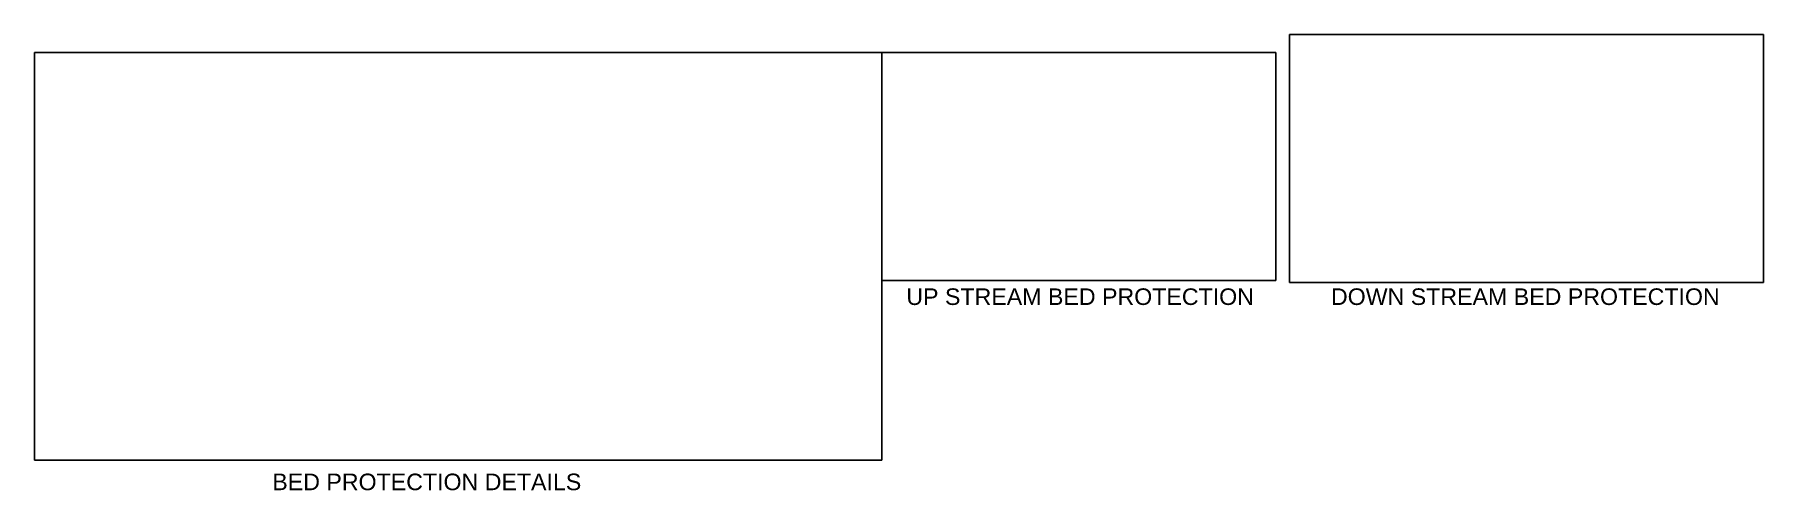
# Model space of a CAD drawing. Extents: x -0.79 to 2.86, y -0.44 to 0.52.
import ezdxf

# ---------------------------------------------------------------- set-up
doc = ezdxf.new("R2010")
doc.units = 0
doc.header["$MEASUREMENT"] = 0
doc.layers.add('LAYOUT', color=2, linetype='Continuous')
doc.styles.add('STYLE1', font='@Arial Unicode MS')
picture_1 = doc.add_image_def('image1.jpg', size_in_pixel=(779, 375))
picture_2 = doc.add_image_def('image2.jpg', size_in_pixel=(1019, 590))
picture_3 = doc.add_image_def('image3.jpg', size_in_pixel=(1015, 531))

msp = doc.modelspace()

# ---------------------------------------------------------------- texts
at = {"layer": 'LAYOUT', "linetype": 'Continuous', "style": 'STYLE1'}
for s, p in [('UP STREAM BED PROTECTION', (1.0514, -0.0517)), ('DOWN STREAM BED PROTECTION', (1.9474, -0.0517)), ('BED PROTECTION DETAILS', (-0.2865, -0.4427))]:
    msp.add_text(s, height=0.035, dxfattribs=at).set_placement(p)

# ---------------------------------------------------------------- pictures from other files: only their frames are drawn
at = {"layer": 'LAYOUT', "linetype": 'Continuous'}
image = msp.add_image(picture_3, insert=(1.8599, -0.0041), size_in_units=(1, 0.5232), dxfattribs=at)
image.dxf.flags = 7
image = msp.add_image(picture_1, insert=(-0.7882, -0.3794), size_in_units=(1.7882, 0.8608), dxfattribs=at)
image.dxf.flags = 7
image = msp.add_image(picture_2, insert=(0.9997, -0.0003), size_in_units=(0.8313, 0.4813), dxfattribs=at)
image.dxf.flags = 7

doc.saveas('drawing.dxf')
